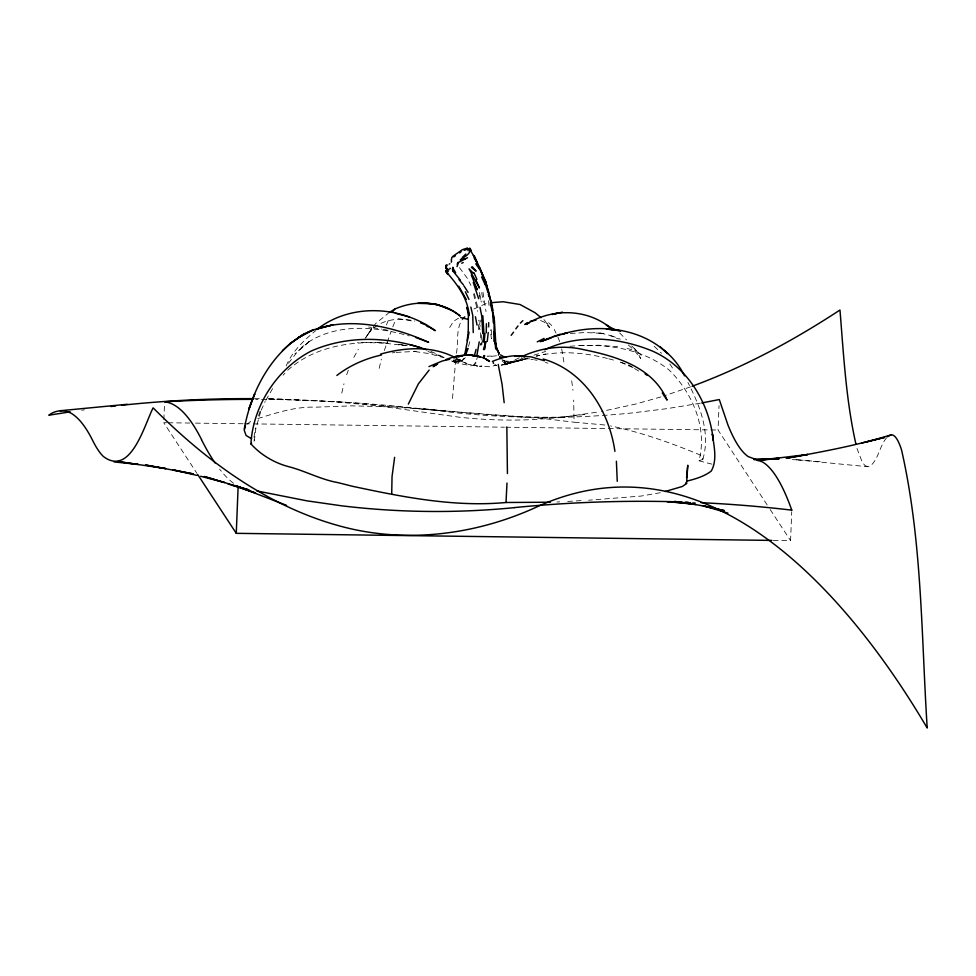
<?xml version="1.0" encoding="UTF-8"?>
<svg xmlns="http://www.w3.org/2000/svg" width="976" height="976" viewBox="0 0 976 976"><rect width="100%" height="100%" fill="white"/><g stroke="black" fill="none" stroke-linecap="round" stroke-linejoin="round"><path stroke-width="0.73" stroke-dasharray="4.88 3.66" d="M480.534 337.733L480.643 329.18M491.599 329.705L491.367 338.623L490.342 329.803M481.619 334.853L480.704 345.199L481.29 342.722M163.87 419.717L164.529 403.308M767.16 504.934L718.055 430.013L719.031 405.65M773.248 540.423L790.572 540.655L791.731 511.717M478.386 329.546L478.765 320.213M452.498 398.55L455.792 358.57M569.911 346.309C604.181 343.04 641.866 347.956 669.353 370.233C692.582 393.169 707.698 428.159 698.95 460.806L702.805 459.391L702.793 457.683L700.134 454.975C671.146 442.933 641.342 432.344 610.561 425.914M604.791 424.999L574.083 422.193L573.681 400.111M480.107 320.043L479.289 329.315L481.375 320.055M481.778 345.04L482.327 339.209M456.39 353.239C458.769 341.929 455.426 328.644 462.77 318.859M488.073 327.314L488.964 320.567L489.049 329.937M253.98 437.346L255.407 427.976M476.739 359.595L477.642 355.545M379.164 368.342L381.335 359.18M702.805 459.391C710.784 432.868 699.902 405.918 687.921 382.458M341.759 393.108L344.003 383.788M468.541 346.37L470.31 339.721M258.481 416.02L260.665 409.493M260.714 411.579L255.81 428.745L254.37 440.737L251.625 443.226M384.312 350.506L390.986 331.742M346.675 374.735L349.408 367.147M386.435 325.02L389.278 317.993M392.779 326.85L395.609 319.945M504.494 362.059L504.897 361.071L514.877 361.596L520.989 360.327L507.313 363.292L506.129 361.803L504.763 363.414L501.676 360.461M261.165 410.274L265.191 401.478M286.2 365.866C292.263 351.226 303.89 340.502 315.724 330.571M449.704 327.497L453.572 321.25L458.525 318.2M265.85 400.258L272.829 388.216M353.849 357.387L358.338 349.262M475.544 362.12L474.287 364.353L476.825 362.425L474.495 365.219L470.993 365.793L456.146 362.804L451.083 360.73L456.146 362.804L452.352 361.34M365.109 338.477L371.673 328.766L365.402 338.233M460.428 359.949L458.464 362.108L455.341 360.974L458.464 362.108L461.782 361.303L463.881 358.948M371.673 328.766L367.452 335.024C377.444 319.677 398.245 316.651 414.776 321.116M288.457 363.267L297.436 351.726L310.49 340.49L294.923 353.751M886.598 437.809C879.437 446.13 878.839 458.622 870.385 465.979L867.53 466.711L795.44 459.659L820.426 461.746M373.332 326.618L375.809 323.41L388.314 313.296M462.343 360.534L463.966 358.607L461.441 361.23M463.38 359.717L465.308 357.655M283.04 375.199L284.907 373.21M246.794 424.316L250.722 421.376M287.7 370.246C314.784 345.98 352.934 340.6 387.984 343.113L357.533 342.393M301.377 347.48L303.67 345.711M460.684 359.998L458.049 361.132L460.684 359.998L455.17 361.144L451.827 360.168M508.191 362.743L507.313 363.292L511.583 362.926L528.846 358.07M504.592 362.23L507.032 364.304L509.997 362.584L507.032 364.304L500.725 365.378L515.401 360.608L513.62 361.144L526.698 358.887L533.36 359.583M308.331 342.149C338.416 322.946 376.382 326.643 409.188 335.915M473.885 308.977L487.475 302.95M519.366 357.777L508.496 362.974L510.009 362.279L500.725 365.378M524.832 357.509L516.975 360.632L522.746 358.729M690.666 386.813L663.839 395.963M504.763 363.414L511.497 362.865L519.818 360.193L508.057 363.694M533.896 355.179L545.645 351.433M494.6 365.622L496.259 365.146L490.159 366.781L479.545 366.244L481.924 366.061L480.058 366.854L473.128 364.817L477.276 366.024L474.495 365.219M661.02 396.903L635.669 404.052L601.448 411.482M660.288 492.721L641.208 496.052L588.601 500.224M537.264 355.837L536.129 356.106L545.633 354.105L537.264 355.837C560.419 350.53 584.661 352.556 607.499 358.497M501.408 365.061L502.774 364.768M257.823 418.582C276.635 412.75 295.557 406.455 315.882 407.175L352.043 405.845L392.498 406.882L545.328 418.765L574.083 422.193M443.324 410.835L344.382 402.112L266.521 398.818A1175.726 1142.384 -33.2 0 1 386.789 407.053L459.672 417.252A477.191 463.661 -33.2 0 0 534.775 419.497L559.919 417.606L599.972 411.75M700.365 403.198L666.925 408.663L632.082 412.946A846.168 822.182 -33.2 0 1 441.518 411.103A1554.951 1510.86 -33.2 0 0 255.675 399.391M491.379 356.094L487.231 356.106M81.63 410.237L84.485 409.847M562.762 417.13L585.112 414.41M496.491 355.789L487.915 356.704M392.218 352.861L394.89 352.556M396.232 352.409L416.057 351.384L412.677 351.238L428.903 353.556L443.763 357.692M570.399 333.45L585.502 332.535L603.998 333.45L592.908 332.572M567.703 501.432L581.55 500.603M579.537 345.65L598.764 345.236L617.71 346.712M556.906 502.006L559.651 501.871M540.497 417.569L565.58 417.081C517.622 418.301 469.81 413.068 422.12 408.59L419.314 408.261M453.535 358.985L457.537 359.022L454.743 358.485L463.197 361.449L456.573 358.558L460.721 360.595L457.268 358.753M166.628 422.742L163.748 422.706L196.981 473.409M168.079 422.767L189.734 423.047M195.505 423.12L243.146 423.755M244.586 423.767L250.356 423.852M253.248 423.889L504.421 427.195M505.861 427.22L606.913 428.549M608.353 428.574L709.393 429.904M710.845 429.928L718.055 430.013M471.347 364.743L467.87 364.28M269.339 398.891L290.616 399.489M792.329 459.635L798.246 459.879M458.073 361.584L451.254 360.278M524.71 358.534L529.736 358.875M377.383 342.454L405.87 345.577M398.147 318.713L414.617 321.372M368.562 326.972L371.502 327.436M372.978 327.668L381.823 329.107M403.271 345.114L397.915 344.211L407.748 346.004M404.613 345.333L407.285 345.785M383.3 329.363L390.693 330.803M509.265 361.767L512.937 362.413M534.567 359.827L536.959 360.278M506.129 361.803L511.497 362.865M600.228 333.145L607.67 334.646L618.418 339.001M627.019 348.481L636.267 350.738M608.804 358.802L615.38 360.571M545.425 362.425L547.914 363.17M620.59 362.169L627.056 364.414M427.915 351.482L444.117 357.643M610.854 335.488L620.382 339.221M620.699 362.279L633.302 367.818M540.509 320.531L543.925 321.934L549.744 327.753L544.352 319.982L541.033 317.676M430.88 351.409L444.324 357.46M628.288 364.963L632.021 366.634M698.95 460.806L712.077 464.186L712.529 465.137M867.53 466.711L864.76 465.332L862.089 461.819L856.977 448.435M503.006 360.132L504.897 361.071M502.067 359.656L504.958 361.34L502.323 359.644M634.473 368.513L641.464 372.686M494.856 364.487L496.43 365.536M619.638 332.926L626.568 339.904M631.655 345.919L643.208 357.24M628.324 344.943L634.156 350.152L640.671 358.46L637.121 351.86L633.119 346.895M548.658 322.739L551.782 325.581M654.188 346.273L661.496 353.288M459.452 267.631L467.077 277.977L470.92 285.419M669.768 363.889L673.94 370.197M770.174 509.533L790.572 540.655M547.109 323.215L549.561 327.973M554.246 329.485L556.027 333.097M557.882 337.049L559.956 342.381M254.041 439.749L254.37 440.737M474.36 293.532L478.24 309.465M479.314 295.264L480.485 299.327M473.58 293.947L477.593 311.295M561.676 348.798L563.921 362.194M482.998 292.312L486.024 311.625M479.472 292.471L481.266 302.035M481.68 292.568L483.352 302.365M571.704 380.847L572.985 390.327M488.561 300.718L489.232 307.745M254.468 398.672A1175.726 1142.384 -33.2 0 1 262.007 398.745M692.46 502.323A1281.744 1245.4 -33.2 0 1 695.339 502.445M233.459 483.23A1585.17 213.72 -89.2 0 1 219.6 469.139M522.404 360.168L516.731 361.181L522.404 360.168M511.253 362.938L508.142 363.377L511.253 362.938M466.906 363.584L461.88 361.571L466.906 363.584"/><path stroke-width="1.46" d="M493.917 341.295L494.161 322.385L493.124 312.771M483.779 358.302L483.779 355.618M473.238 332.596L472.75 315.346L470.847 307.062M486.255 332.828L486.39 323.703M451.29 260.519L451.827 257.493L453.108 256.151L462.356 249.685L467.48 248.002L468.163 250.783M507.435 473.58L506.837 427M771.809 540.411L236.265 533.335L238.144 486.414M426.78 349.847C389.863 336.439 347.444 334.951 311.137 351.079C277.147 368.672 252.967 405.674 250.93 443.897C260.629 454.731 274.219 462.844 288.286 466.565C305.11 470.847 320.482 479.509 337.781 482.583L352.617 486.316C402.905 497.028 454.291 507.337 506.007 502.494L506.995 483.059M468.236 331.913L468.382 315.443L466.955 307.281L469.285 315.504C467.675 297.802 456.927 283.943 445.654 271.182L448.228 271.645L447.386 269.071L445.971 268.644M445.751 268.205L446.166 265.265L447.63 265.082M469.993 250.002L469.822 248.343L464.173 250.307M484.181 342.112L484.95 333.463M482.998 342.112L483.925 333.609L482.876 315.834M501.213 358.631L501.371 357.24L500.456 358.326L499.822 356.874M487.244 341.417L488.232 332.499M476.874 355.557L479.228 341.856M452.779 268.351L452.913 267.253M665.303 491.44L682.383 486.463L686.555 483.535L687.775 465.247L686.579 477.679M467.138 340.539L468.285 332.035M244.256 429.05C251.052 391.571 270.864 353.385 304.549 333.694C343.894 314.906 390.595 325.289 428.647 342.295L415.715 337.476M394.621 457.329L392.035 476.617L391.718 493.649M469.029 332.194L464.808 354.434M485.865 341.661L484.377 349.579L485.536 341.832L483.51 349.64M484.059 358.277L484.657 355.532M489.318 361.462L486.109 359.217L489.537 361.303C476.739 352.385 459.672 354.117 445.825 359.607M245.391 425.768L244.256 430.379L246.111 435.503L251.637 438.785M472.787 355.667L474.348 355.898L476.093 349.384M460.465 280.283L453.108 271.23L452.888 267.656M457.207 264.289L457.854 262.41M465.174 354.41L467.26 348.395M451.266 262.202L451.644 261.141M465.747 354.422L468.126 348.493M408.322 404.101L418.387 383.849L429.147 370.087M498.443 355.081L498.809 354.251M457.036 266.619L458.415 262.507L467.528 257.737M515.804 328.888L518 325.923M511.156 335.341L513.571 332.157M392.132 312.247L394.768 309.087C415.935 299.681 441.921 300.901 460.172 316.029C448.228 306.44 433.137 302.194 417.948 303.341L435.503 303.89L450.912 309.941M465.82 254.041L462.307 257.457M462.77 318.859L464.771 316.858M250.93 443.897L251.625 443.226M520.367 323.093L522.868 320.653M290.116 343.576L304.549 333.694L290.116 343.576L282.418 350.64M460.221 260.006C463.441 257.091 469.444 255.004 470.164 250.429M452.425 269.278L453.242 268.583L455.658 272.707M459.647 252.918L461.111 251.735M316.749 329.583C350.896 302.743 401.051 305.744 435.308 330.657L430.453 327.912M453.816 256.92L455.402 255.749M524.71 324.496L527.382 322.556M336.866 375.455C349.92 365.292 365.366 358.582 381.47 354.996M445.91 267.705L446.642 267.192L446.166 265.265M437.236 363.938L433.173 366.659L437.626 363.95M389.278 312.515L394.768 309.087M449.814 263.752L449.228 264.106M687.543 480.961C695.839 478.85 704.318 476.373 711.236 471.079C717.543 460.086 713.895 445.739 712.346 433.942L713.31 440.335C709.406 403.161 687.385 366.403 652.395 351.055C618.308 337.013 578.646 333.67 544.645 349.811M887.379 436.736L891.137 434.82A202.971 27.365 -89.2 0 1 901.568 450.058C922.259 541.021 921.283 635.339 927.2 728.035C849.584 596.031 706.539 427.708 534.994 507.776C474.775 535.007 405.552 543.669 341.295 526.418C268.29 506.947 205.741 460.696 153.122 407.846C144.643 424.304 130.747 477.276 103.322 456.451A630.52 85.01 -89.2 0 1 92.903 440.932A909.266 122.598 -89.2 0 0 74.188 415.361C67.015 409.225 56.108 409.395 48.8 415.215L70.211 411.848M529.041 322.946L526.027 324.471C551.281 308.343 585.673 308.355 609.561 327.143L606.279 325.069L616.173 330.4M537.251 341.844L544.108 338.44M461.758 263.227L463.21 262.52M428.94 366.598L442.189 361.035L449.765 359.266M521.55 356.765C540.777 347.651 562.871 344.65 583.685 349.664C615.807 356.167 653.029 366.952 667.059 400.111L662.253 392.962M492.404 361.388C501.615 357.68 511.79 354.654 521.757 356.191L514.889 355.923L531.103 356.85L544.413 360.742M692.082 386.264C744.285 367.061 793.525 340.49 839.97 310.014C843.63 354.874 846.009 400.172 855.94 444.202M551.538 337.855L541.79 341.149L551.184 337.354L567.666 332.694L561.944 334.231C596.97 323.52 640.341 327.033 667.56 353.605L660.325 346.895M540.301 341.698L547.743 338.916M553.172 336.647L560.334 334.146M779.007 459.086L753.777 459.501L778.885 458.378L757.413 460.477L807.786 454.499L786.253 458.293C821.499 451.925 856.891 445.544 891.137 434.82M530.297 321.25L535.946 320.238M380.628 354.093C404.345 347.383 431.209 345.626 453.816 356.923M865.773 442.091L884.5 437.443L862.064 442.97M557.991 313.113L552.026 314.467L562.493 312.125M455.731 357.106L453.45 357.558L462.453 355.911L458.256 356.643M701.817 402.942L719.288 399.55L727.889 424.853A699.902 94.367 -89.2 0 0 748.25 456.609L762.476 461.953A840.177 113.277 -89.2 0 1 789.633 504.299L791.792 510.192M455.67 356.423L468.59 354.837L480.058 356.801L468.59 354.837M110.947 406.516L115.497 405.979M502.469 357.155L506.166 357.131L503.701 356.996L504.592 357.216L500.493 354.837M60.268 410.725L127.234 404.284M490.33 302.731L503.14 301.755L520.025 304.512L535.129 312.759L541.033 317.676M550.427 502.213L506.007 502.494M460.696 317.59L467.565 319.213M474.348 355.898L475.629 355.911M461.404 258.957L464.979 259.079M667.23 501.847L690.764 503.055L670.902 501.945L695.864 504.409L674.599 501.432L699.511 505.263L724.363 510.619L703.171 505.702L727.95 513.108M114.143 461.941L138.165 464.405L117.84 461.55L165.798 468.578L145.497 464.991L193.382 473.933L173.106 469.883L196.993 475.41M256.737 490.904L306.891 500.834L341.356 505.775A791.829 769.369 -33.2 0 0 514.596 507.618M200.641 476.276L224.504 482.51L204.313 476.508L249.087 489.94M395.402 313.247L409.115 316.919M228.128 484.047L247.77 489.562M409.713 344.565L421.156 347.846M449.777 268.29L450.534 268.51M449.167 269.681L447.386 269.071M231.763 485.096L255.566 492.99L235.423 485.645L286.554 505.373M543.168 358.997C584.221 370.807 609.061 410.811 614.917 451.339M420.583 322.836L426.439 325.069M426.756 326.118L429.233 327.216M645.087 373.857L647.308 375.431M471.371 267.363L476.093 271.121L472.164 266.655M663.924 350.201C672.684 357.045 679.613 365.963 684.591 375.87M473.189 273.097L469.041 268.839L479.399 287.993L476.02 280.112M458.988 279.624L463.319 284.724M475.751 263.825L479.277 268.839M469.822 248.343L471.213 250.332M685.957 482.669L686.555 483.535M197.738 474.568L236.265 533.335M463.917 285.822L468.114 292.397M470.42 250.21L473.482 255.614M476.593 263.02L479.728 268.241M466.345 299.498L458.732 286.188M474.141 257.847L476.276 261.666M499.724 356.667L500.59 358.314M474.299 255.773L485.804 281.649M476.861 262.202L473.409 255.48M452.51 269.876L453.23 271.352M471.31 275.122L477.325 289.726L473.25 282.479L478.643 298.656M496.65 348.542L499.017 353.471L497.211 349.652M465.345 291.8L468.968 299.412M481.583 276.964L485.353 285.029M479.704 267.9L486.255 283.796L491.392 302.938M498.675 352.592L496.54 347.773L494.82 339.868L496.028 347.175L494.381 320.043L492.453 310.1M473.86 272.475L476.898 279.404M478.923 267.034L482.034 274.171M493.148 362.401L493.563 363.401M485.365 282.723L482.266 274.476L487.976 292.41M498.199 364.475L502.079 384.3L504.165 402.673M485.621 281.417L488.183 290.872M494.673 340.795L497.077 349.701M488.427 291.092L492.233 308.721M484.865 281.417L485.926 285.48M490.403 303.682L492.685 313.137L493.319 322.69M488.342 294.044L488.915 296.741M491.013 300.779L492.99 310.344M480.009 307.367L481.778 316.163L482.754 333.658M446.618 268.839L447.154 271.535M475.41 316.773L477.044 325.069M495.674 349.005L494.21 331.645M616.393 461.233L617.247 481.327M121.549 405.272A1175.726 1142.384 -33.2 0 1 252.955 398.659M514.596 507.581A1281.744 1245.4 -33.2 0 1 673.708 501.713M685.25 502.054A1281.744 1245.4 -33.2 0 1 688.129 502.152M701.11 502.689A1281.744 1245.4 -33.2 0 1 791.804 510.155M251.344 399.379A1554.951 1510.86 -33.2 0 0 164.59 401.783A1171.676 157.978 -89.2 0 1 201.544 439.554M215.037 462.929A1585.17 213.72 -89.2 0 1 201.544 439.749M252.589 399.269L248.929 408.846L254.736 394.097L252.589 399.269M307.891 332.474L298.656 337.476L313.735 329.546L307.891 332.474M327.765 326.167L317.676 328.802L332.853 324.862L327.765 326.167M611.501 329.583L606.34 328.949L620.638 330.815L611.501 329.583M447.85 274.439L445.776 271.108L447.85 274.439"/></g></svg>
